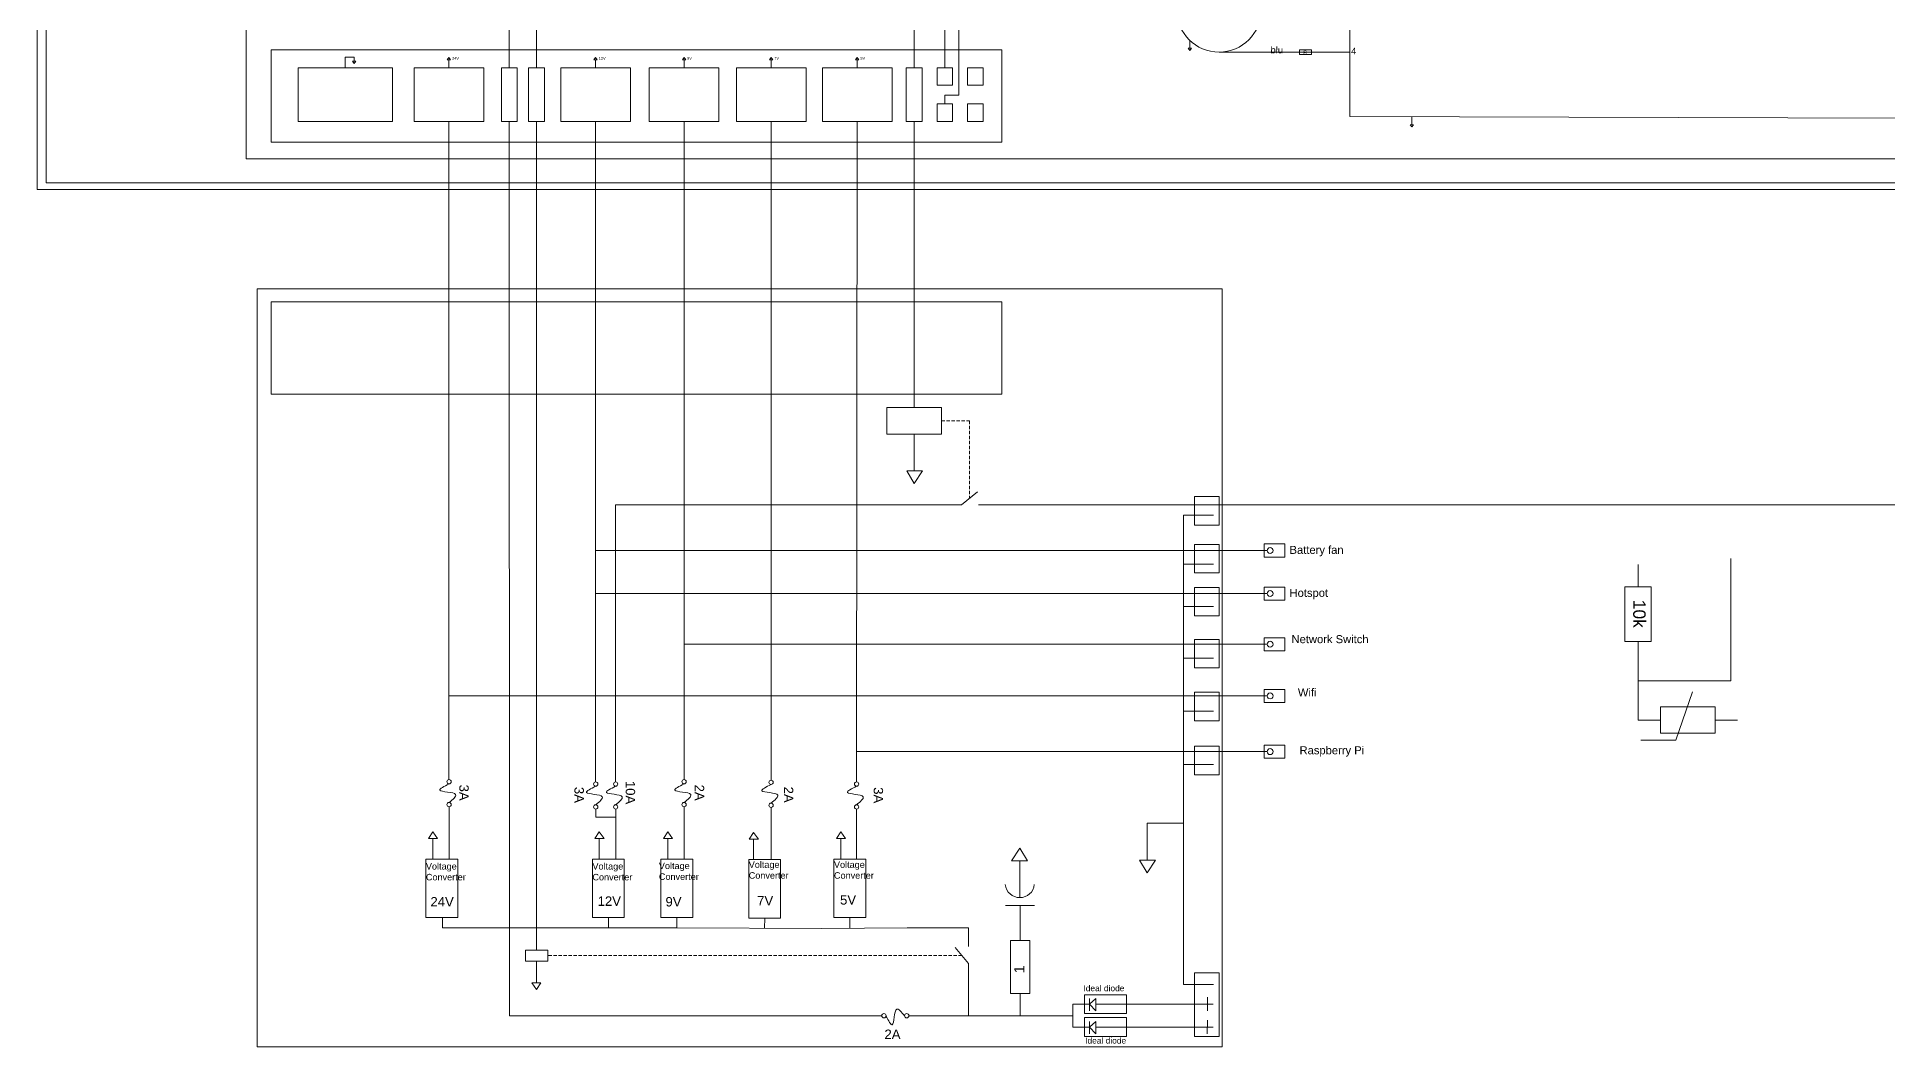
# Model space of a CAD drawing. Header units: inches. Extents: x 4541 to 19811, y -21622 to -6339.
# Drawn here: x 4722 to 7497, y -10905 to -9390 of the extents above; entities that cross this region are included whole.
import ezdxf

# ---------------------------------------------------------------- set-up
doc = ezdxf.new("R2010")
doc.units = ezdxf.units.IN
doc.header["$MEASUREMENT"] = 0
doc.linetypes.add('DASHED2', pattern=[0.375, 0.25, -0.125])
doc.layers.get('0').update_dxf_attribs({"lineweight": 0})
doc.styles.get("Standard").update_dxf_attribs({"font": 'arial.ttf'})

msp = doc.modelspace()

# ---------------------------------------------------------------- linework, layer by layer
at = {"color": 3}
for p, q in [((6450.1, -9395.5), (6450.1, -9407.4)), ((6783, -9510.1), (6783, -9522)), ((6036.8, -9985.9), (6036.8, -10041.2)), ((6386.1, -10569.5), (6386.1, -10624.8)), ((6195.1, -10681), (6195.1, -10625.7))]:
    msp.add_line(p, q, dxfattribs=at)
at = {"color": 3, "ltscale": 5}
for p, q in [((5197.1, -9430.1), (5194.6, -9426.8)), ((5194.6, -9426.8), (5199.5, -9426.8)), ((5197.1, -9430.1), (5199.5, -9426.8)), ((6450.1, -9410.7), (6447.6, -9407.4)), ((6447.6, -9407.4), (6452.5, -9407.4)), ((6450.1, -9410.7), (6452.5, -9407.4)), ((6783, -9525.3), (6780.5, -9522)), ((6780.5, -9522), (6785.5, -9522)), ((6783, -9525.3), (6785.5, -9522))]:
    msp.add_line(p, q, dxfattribs=at)
at = {"color": 1, "ltscale": 5}
for p, q in [((5339.3, -9421.2), (5336.8, -9424.5)), ((5341.8, -9424.5), (5336.8, -9424.5)), ((5339.3, -9421.2), (5341.8, -9424.5)), ((5559.2, -9421.2), (5556.7, -9424.5)), ((5561.7, -9424.5), (5556.7, -9424.5)), ((5559.2, -9421.2), (5561.7, -9424.5)), ((5691.7, -9421.2), (5689.2, -9424.5)), ((5694.2, -9424.5), (5689.2, -9424.5)), ((5691.7, -9421.2), (5694.2, -9424.5)), ((5822.4, -9421.2), (5819.9, -9424.5)), ((5824.9, -9424.5), (5819.9, -9424.5)), ((5822.4, -9421.2), (5824.9, -9424.5)), ((5951.5, -9421.2), (5949, -9424.5)), ((5953.9, -9424.5), (5949, -9424.5)), ((5951.5, -9421.2), (5953.9, -9424.5))]:
    msp.add_line(p, q, dxfattribs=at)
at = {"color": 1}
for p, q in [((5339.3, -9436.5), (5339.3, -9424.5)), ((5559.2, -9436.5), (5559.2, -9424.5)), ((5691.7, -9436.5), (5691.7, -9424.5)), ((5822.4, -9436.5), (5822.4, -9424.5)), ((5951.5, -9436.5), (5951.5, -9424.5)), ((5339.5, -10623.1), (5339.5, -10556.6)), ((5589.3, -10623.1), (5589.3, -10560.1)), ((5691.9, -10623.1), (5691.9, -10556.6)), ((5822.5, -10624), (5822.5, -10557.6)), ((5950.5, -10623.1), (5950.5, -10560.1)), ((6467.2, -10840.6), (6344.7, -10840.6)), ((5976.1, -10858.2), (5909, -10858)), ((6195.6, -10858), (6040.8, -10858)), ((6467, -10875), (6344.7, -10875))]:
    msp.add_line(p, q, dxfattribs=at)
for p, q in [((6493.8, -9413.1), (6689.8, -9413.1)), ((5339.3, -10492), (5339.3, -10504)), ((5559.2, -10495.5), (5559.2, -10507.4)), ((5589.1, -10495.5), (5589.1, -10507.4)), ((5691.7, -10492), (5691.7, -10504)), ((5822.4, -10492), (5822.2, -10504.9)), ((5950.3, -10495.5), (5950.3, -10507.4)), ((5339.5, -10556.6), (5339.5, -10544.7)), ((5691.9, -10556.6), (5691.9, -10544.7)), ((5559.4, -10560.1), (5559.4, -10548.2)), ((5589.3, -10560.1), (5589.3, -10548.2)), ((5822.5, -10557.6), (5822.5, -10545.6)), ((5950.5, -10560.1), (5950.5, -10548.2)), ((5976.1, -10858.2), (5988.1, -10858.2)), ((6040.8, -10858), (6028.8, -10858))]:
    msp.add_line(p, q)
at = {"color": 1, "ltscale": 20}
for p, q in [((5429.7, -9517.1), (5430.1, -10858)), ((5691.7, -10301), (6566, -10301)), ((5339.3, -10378.5), (6566, -10378.5)), ((5950.4, -10462), (6566, -10462)), ((5430.1, -10858), (5909.3, -10858)), ((5909.3, -10858), (5909.3, -10858))]:
    msp.add_line(p, q, dxfattribs=at)
at = {"ltscale": 20}
for p, q in [((7122, -10214.7), (7122, -10181.2)), ((7122, -10296.7), (7122, -10414.7)), ((7155.5, -10414.7), (7122, -10414.7)), ((7237.5, -10414.7), (7271, -10414.7))]:
    msp.add_line(p, q, dxfattribs=at)
at = {"color": 3, "ltscale": 20}
msp.add_line((6386.1, -10569.5), (6440.5, -10569.5), dxfattribs=at)
for points in [[(6036.8, -9436.5), (6036.8, -7324.9), (6036.8, -7183.8), (6032.4, -7183.8), (6024.1, -7186.3)], [(6670.8, -7246.1), (6670.8, -9237.3), (5470.5, -9237.3), (5470.5, -9436.5)], [(6082.7, -9436.5), (6082.7, -8931.7), (7401.6, -8931.7), (7400.8, -9210.4)], [(6082.7, -9490.9), (6082.7, -9477.8), (6103.7, -9477.8), (6103.7, -8963.6), (7369.1, -8963.6), (7368.4, -9210.2)], [(5470.5, -9517.1), (5470.5, -10742.7), (5470.5, -10742.7), (5470.5, -10742.7)], [(6076.1, -10092.2), (6107.7, -10092.2), (6131.9, -10072.3)], [(6133.3, -10092.2), (6161.3, -10092.2)], [(6195.6, -10745.2), (6195.6, -10692.6), (6173.6, -10692.6), (6217, -10692.6)], [(6118.2, -10754.2), (6118.2, -10726.3)], [(5470.5, -10793.4), (5470.5, -10776.3), (5453.8, -10776.3), (5453.8, -10759.5), (5487.7, -10759.5), (5487.7, -10776.1), (5470.5, -10776.3), (5487.7, -10776.1), (5487.7, -10759.5), (5470.5, -10759.5), (5470.5, -10742.7)], [(6118.2, -10811.5), (6118.2, -10779.9), (6098.3, -10755.7)], [(6344.7, -10840.6), (6308.9, -10840.6), (6308.9, -10850.9), (6299.5, -10840.8), (6308.9, -10832.2), (6308.9, -10840.6), (6308.9, -10832.2), (6299.5, -10840.8), (6299.5, -10850.8), (6299.5, -10840.8), (6299.5, -10850.9), (6299.5, -10832.2)], [(6344.7, -10875), (6308.9, -10875), (6308.9, -10885.3), (6299.5, -10875.2), (6308.9, -10866.5), (6308.9, -10875), (6308.9, -10866.5), (6299.5, -10875.2), (6299.5, -10885.2), (6299.5, -10875.2), (6299.5, -10885.3), (6299.5, -10866.5)]]:
    msp.add_lwpolyline(points)
at = {"color": 1}
for points in [[(6650.9, -7246.1), (6647.1, -7246.1), (6647.1, -9205.1), (5429.7, -9205.1), (5429.7, -9436.5)], [(4721.7, -9317.2), (4721.7, -9619.2), (8634.1, -9619.2), (8634.1, -7849), (8265.8, -7849), (8265.8, -8056.1), (8394.7, -8056.1), (8394.7, -8084.9), (8417.2, -8084.9)], [(5950.3, -10495.5), (5951.5, -9517.1)], [(6107.7, -10092.2), (5589.1, -10092.2), (5589.1, -10495.5)], [(5589.3, -10560.1), (5559.4, -10560.1)], [(5681, -10726.3), (5329.4, -10726.3), (5329.4, -10710.8)], [(5578.3, -10710.8), (5578.3, -10726.3)], [(6026, -10726.3), (6118.2, -10726.3), (6118.2, -10726.3), (6118.2, -10726.3), (6026, -10726.3), (6026, -10726.3), (6026, -10726.3), (5898.2, -10727.2), (5898.2, -10727.2), (5898.2, -10727.2), (5681, -10726.3), (5681, -10710.8)], [(6118.2, -10806.9), (6118.2, -10858)], [(6299.5, -10840.8), (6274.8, -10840.8), (6274.8, -10875.2), (6299.5, -10875.2), (6274.8, -10875.2), (6274.8, -10858), (6195.6, -10858), (6195.6, -10824.8)], [(6476.4, -10830.4), (6476.3, -10850.8), (6476.4, -10840.6), (6485.1, -10840.6), (6467.2, -10840.6)], [(6476.3, -10864.8), (6476.1, -10885.2), (6476.2, -10875), (6484.9, -10875), (6467, -10875)]]:
    msp.add_lwpolyline(points, dxfattribs=at)
at = {"color": 3}
for points in [[(4735.4, -9323.9), (4735.4, -9609), (8616.1, -9609), (8616.1, -7873.3), (8277.4, -7873.3), (8277.4, -8234.7), (8371.3, -8234.7), (8371.3, -8194.9), (8401.3, -8194.9)], [(5183.9, -9436.5), (5183.9, -9420.6), (5197.1, -9420.6), (5197.1, -9426.8)], [(6049.2, -10041.2), (6025.5, -10041.2), (6036.8, -10060.2), (6049.2, -10041.2)], [(6476.8, -10107.6), (6476.8, -10107.6), (6476.8, -10107.6), (6485.6, -10107.6), (6440.5, -10107.6)], [(6476.8, -10181.1), (6476.8, -10181.1), (6476.8, -10181.1), (6485.6, -10181.1), (6440.5, -10181.1)], [(6476.8, -10244.6), (6476.8, -10244.6), (6476.8, -10244.6), (6485.6, -10244.6), (6440.5, -10244.6)], [(6476.8, -10322.1), (6476.8, -10322.1), (6476.8, -10322.1), (6485.6, -10322.1), (6440.5, -10322.1)], [(6476.8, -10401.6), (6476.8, -10401.6), (6476.8, -10401.6), (6485.6, -10401.6), (6440.5, -10401.6)], [(6476.8, -10481.1), (6476.8, -10481.1), (6476.8, -10481.1), (6485.6, -10481.1), (6440.5, -10481.1)], [(5315, -10623.1), (5315, -10592.4), (5322.1, -10592.4), (5315, -10582.2), (5308.5, -10592.4), (5315, -10592.4)], [(5564.6, -10623.1), (5564.6, -10592.4), (5571.8, -10592.4), (5564.6, -10582.2), (5558.1, -10592.4), (5564.6, -10592.4)], [(5667.4, -10623.1), (5667.4, -10592.4), (5674.5, -10592.4), (5667.4, -10582.2), (5660.9, -10592.4), (5667.4, -10592.4)], [(5796, -10624), (5796, -10593.3), (5803.2, -10593.3), (5796, -10583.1), (5789.5, -10593.3), (5796, -10593.3)], [(5926.9, -10623.1), (5926.9, -10592.4), (5934, -10592.4), (5926.9, -10582.2), (5920.4, -10592.4), (5926.9, -10592.4)], [(6182.7, -10625.7), (6206.4, -10625.7), (6195.1, -10606.8), (6182.7, -10625.7)], [(6398.5, -10624.8), (6374.8, -10624.8), (6386.1, -10643.8), (6398.5, -10624.8)], [(5470.5, -10793.4), (5470.5, -10808.7), (5463.4, -10808.7), (5470.5, -10818.9), (5477, -10808.7), (5470.5, -10808.7)], [(6476.8, -10811.1), (6476.8, -10811.1), (6476.8, -10811.1), (6485.6, -10811.1), (6440.5, -10811.1)]]:
    msp.add_lwpolyline(points, dxfattribs=at)
at = {"color": 5}
msp.add_lwpolyline([(5035.1, -8079), (8173.3, -8079), (8173.3, -9573), (5035.1, -9573)], close=True, dxfattribs=at)
for points in [[(6689.8, -9509.9), (8167.5, -9514), (8167.5, -9212.6), (6689.8, -9208.5)], [(6632.5, -9416.6), (6632.5, -9409.6), (6614.5, -9409.6), (6614.5, -9416.6)], [(5458.6, -9517.1), (5482.4, -9517.1), (5482.4, -9436.5), (5458.6, -9436.5)], [(6024.9, -9517.1), (6048.7, -9517.1), (6048.7, -9436.5), (6024.9, -9436.5)], [(6071, -9462.7), (6094.3, -9462.7), (6094.3, -9436.5), (6071, -9436.5)], [(6116.6, -9462.7), (6140, -9462.7), (6140, -9436.5), (6116.6, -9436.5)], [(6071, -9517.1), (6094.3, -9517.1), (6094.3, -9490.9), (6071, -9490.9)], [(6116.6, -9517.1), (6140, -9517.1), (6140, -9490.9), (6116.6, -9490.9)], [(6592.5, -10150.7), (6592.5, -10170.3), (6561.5, -10170.3), (6561.5, -10150.7)], [(6592.5, -10215.2), (6592.5, -10234.8), (6561.5, -10234.8), (6561.5, -10215.2)], [(6592.5, -10291.2), (6592.5, -10310.8), (6561.5, -10310.8), (6561.5, -10291.2)], [(6592.5, -10368.7), (6592.5, -10388.3), (6561.5, -10388.3), (6561.5, -10368.7)], [(6592.5, -10452.2), (6592.5, -10471.8), (6561.5, -10471.8), (6561.5, -10452.2)], [(5352.5, -10710.8), (5304.7, -10710.8), (5304.7, -10623.1), (5352.5, -10623.1)], [(5602.2, -10710.8), (5554.4, -10710.8), (5554.4, -10623.1), (5602.2, -10623.1)], [(5704.9, -10710.8), (5657.1, -10710.8), (5657.1, -10623.1), (5704.9, -10623.1)], [(5836.5, -10711.7), (5788.7, -10711.7), (5788.7, -10624), (5836.5, -10624)], [(5964.3, -10710.8), (5916.5, -10710.8), (5916.5, -10623.1), (5964.3, -10623.1)], [(6181.2, -10745.2), (6210.1, -10745.2), (6210.1, -10824.8), (6181.2, -10824.8)], [(6292.1, -10826.6), (6355.1, -10826.6), (6355.1, -10854.7), (6292.1, -10854.7)], [(6292.1, -10860.9), (6355.1, -10860.9), (6355.1, -10889), (6292.1, -10889)]]:
    msp.add_lwpolyline(points, close=True)
at = {"color": 6}
for points in [[(5072.7, -9409.6), (6168.1, -9409.6), (6168.1, -9548.1), (5072.7, -9548.1)], [(5072.7, -9787.6), (6168.1, -9787.6), (6168.1, -9926.1), (5072.7, -9926.1)], [(6457.2, -10079.7), (6494, -10079.7), (6494, -10122.5), (6457.2, -10122.5)], [(6457.2, -10151.3), (6494, -10151.3), (6494, -10194), (6457.2, -10194)], [(6457.2, -10215.8), (6494, -10215.8), (6494, -10258.5), (6457.2, -10258.5)], [(6457.2, -10293.8), (6494, -10293.8), (6494, -10336.5), (6457.2, -10336.5)], [(6457.2, -10373.1), (6494, -10373.1), (6494, -10415.8), (6457.2, -10415.8)], [(6457.2, -10453.8), (6494, -10453.8), (6494, -10496.6), (6457.2, -10496.6)], [(6457.2, -10793.6), (6494, -10793.6), (6494, -10889.4), (6457.2, -10889.4)]]:
    msp.add_lwpolyline(points, close=True, dxfattribs=at)
at = {"color": 3}
msp.add_lwpolyline([(5113, -9517.1), (5254.8, -9517.1), (5254.8, -9436.5), (5113, -9436.5)], close=True, dxfattribs=at)
at = {"color": 1}
for points in [[(5287.1, -9517.1), (5391.5, -9517.1), (5391.5, -9436.5), (5287.1, -9436.5)], [(5417.9, -9517.1), (5441.6, -9517.1), (5441.6, -9436.5), (5417.9, -9436.5)], [(5507, -9517.1), (5611.4, -9517.1), (5611.4, -9436.5), (5507, -9436.5)], [(5639.5, -9517.1), (5743.9, -9517.1), (5743.9, -9436.5), (5639.5, -9436.5)], [(5770.2, -9517.1), (5874.6, -9517.1), (5874.6, -9436.5), (5770.2, -9436.5)], [(5899.2, -9517.1), (6003.7, -9517.1), (6003.7, -9436.5), (5899.2, -9436.5)]]:
    msp.add_lwpolyline(points, close=True, dxfattribs=at)
at = {"color": 1, "ltscale": 20}
for points in [[(5339.3, -10492), (5339.3, -9517.1)], [(5559.2, -9517.1), (5559.2, -10495.5)], [(5691.7, -10492), (5691.7, -9517.1)], [(5822.4, -9517.1), (5822.4, -10492)], [(6161.3, -10092.2), (8986.4, -10092.2)], [(5559.2, -10160.5), (6566, -10160.5)], [(5559.2, -10225), (6566, -10225)], [(5940.4, -10710.8), (5940.5, -10726.9)], [(5812.6, -10711.7), (5812.5, -10726.9)]]:
    msp.add_lwpolyline(points, dxfattribs=at)
at = {"ltscale": 20}
for points in [[(6036.8, -9517.1), (6036.8, -9946.2)], [(7122, -10355.7), (7261, -10355.7), (7261, -10172.5)], [(7126, -10445), (7178.5, -10445), (7203.4, -10372.4)]]:
    msp.add_lwpolyline(points, dxfattribs=at)
at = {"color": 5, "ltscale": 20}
msp.add_lwpolyline([(5051.6, -9768), (6498.7, -9768), (6498.7, -10904.9), (5051.6, -10904.9)], close=True, dxfattribs=at)
at = {"ltscale": 20}
for points in [[(5995.8, -9946.2), (6077.8, -9946.2), (6077.8, -9985.9), (5995.8, -9985.9)], [(7141.8, -10214.7), (7141.8, -10296.7), (7102.2, -10296.7), (7102.2, -10214.7)], [(7155.5, -10394.9), (7237.5, -10394.9), (7237.5, -10434.5), (7155.5, -10434.5)]]:
    msp.add_lwpolyline(points, close=True, dxfattribs=at)
at = {"linetype": 'DASHED2', "ltscale": 20}
for points in [[(6077.8, -9966.1), (6119.8, -9966.1), (6119.8, -10082.2)], [(6108.3, -10767.8), (5487.7, -10767.8)]]:
    msp.add_lwpolyline(points, dxfattribs=at)
at = {"color": 3, "ltscale": 20}
msp.add_lwpolyline([(6440.5, -10107.6), (6440.5, -10811.1)], dxfattribs=at)
for centre, radius in [((6493.8, -9349.9), 63.2), ((6570.4, -10160.5), 4.45), ((6570.4, -10225), 4.45), ((6570.4, -10301), 4.45), ((6570.4, -10378.5), 4.45), ((6570.4, -10462), 4.45), ((5339.4, -10507.2), 3.21), ((5559.3, -10510.7), 3.21), ((5589.2, -10510.7), 3.21), ((5691.8, -10507.2), 3.21), ((5822.3, -10508.1), 3.21), ((5950.4, -10510.7), 3.21), ((5339.4, -10541.5), 3.21), ((5559.3, -10545), 3.21), ((5589.2, -10545), 3.21), ((5691.8, -10541.5), 3.21), ((5822.3, -10542.4), 3.21), ((5950.4, -10545), 3.21), ((5991.3, -10858.1), 3.21), ((6025.6, -10858.1), 3.21)]:
    msp.add_circle(centre, radius)
msp.add_arc((6195.1, -10659.1), 21.9, 186.2232, 353.7768)
for points in [[(5339.4, -10510.4), (5325.7, -10519.8), (5349.3, -10526.4), (5339.4, -10538.3)], [(5559.3, -10513.9), (5545.6, -10523.3), (5569.2, -10529.8), (5559.3, -10541.7)], [(5589.2, -10513.9), (5575.4, -10523.3), (5599, -10529.8), (5589.2, -10541.7)], [(5691.8, -10510.4), (5678.1, -10519.8), (5701.7, -10526.4), (5691.8, -10538.3)], [(5822.3, -10511.3), (5808.6, -10520.7), (5832.2, -10527.3), (5822.3, -10539.2)], [(5950.4, -10513.9), (5936.7, -10523.3), (5960.3, -10529.8), (5950.4, -10541.7)], [(5994.5, -10858.1), (6003.9, -10871.8), (6010.5, -10848.3), (6022.4, -10858.1)]]:
    msp.add_spline(points, degree=3)

# ---------------------------------------------------------------- texts
at = {"ltscale": 5}
for s, p in [('blu', (6571, -9415)), ('4', (6691.8, -9416.5))]:
    msp.add_text(s, height=10, rotation=359.8034, dxfattribs=at).set_placement(p)
at = {"color": 1}
for s, p in [('24V', (5344, -9424.5)), ('12V', (5563.9, -9424.5)), ('9V', (5696.4, -9424.5)), ('7V', (5827.1, -9424.5)), ('5V', (5956.1, -9424.5))]:
    msp.add_text(s, height=4.13, dxfattribs=at).set_placement(p)
for s, height, rotation, p in [('33', 4.13, 90, (6624.7, -9416.6)), ('3A', 14.1, 270, (5354.8, -10511.5)), ('3A', 14.1, 270, (5527.4, -10514.9)), ('10A', 14.1, 270, (5604.3, -10505.9)), ('2A', 14.1, 270, (5707.8, -10511.5)), ('2A', 14.1, 270, (5841.4, -10514.5)), ('3A', 14.1, 270, (5976, -10515.4)), ('1', 15.1, 90, (6201.8, -10794.4))]:
    msp.add_text(s, height=height, rotation=rotation).set_placement(p)
at = {"color": 7, "linetype": 'DASHED2', "ltscale": 20, "true_color": 0xffffff}
for s, p in [('Battery fan', (6599.5, -10165.5)), ('Hotspot', (6599.5, -10230)), ('Network Switch', (6602.5, -10299.4)), ('Wifi', (6612, -10379.3)), ('Raspberry Pi', (6614.5, -10466))]:
    msp.add_text(s, height=12, dxfattribs=at).set_placement(p)
at = {"ltscale": 20}
msp.add_text('10k', height=18.65, rotation=270, dxfattribs=at).set_placement((7114.7, -10234.4))
for s, height, p in [('24V', 14.1, (5311.5, -10694.2)), ('12V', 14.1, (5562.1, -10693.3)), ('9V', 14.1, (5663.9, -10694.2)), ('7V', 14.1, (5801.3, -10692.7)), ('5V', 14.1, (5925.6, -10691.4)), ('Ideal diode', 8.988, (6290.5, -10821.3)), ('2A', 14.1, (5992.2, -10892.9)), ('Ideal diode', 8.988, (6293.1, -10899.8))]:
    msp.add_text(s, height=height).set_placement(p)
at = {"color": 1, "ltscale": 20, "char_height": 9.752, "attachment_point": 1}
for insert in [(5654, -10628.4), (5788.7, -10626.6), (5916.5, -10626.6), (5304.7, -10629.1), (5554.4, -10629.1)]:
    msp.add_mtext_dynamic_manual_height_columns('{\\C256;Voltage Converter}', width=3.415, gutter_width=48.8, heights=[0], dxfattribs=dict(at, insert=insert))

doc.saveas('drawing.dxf')
